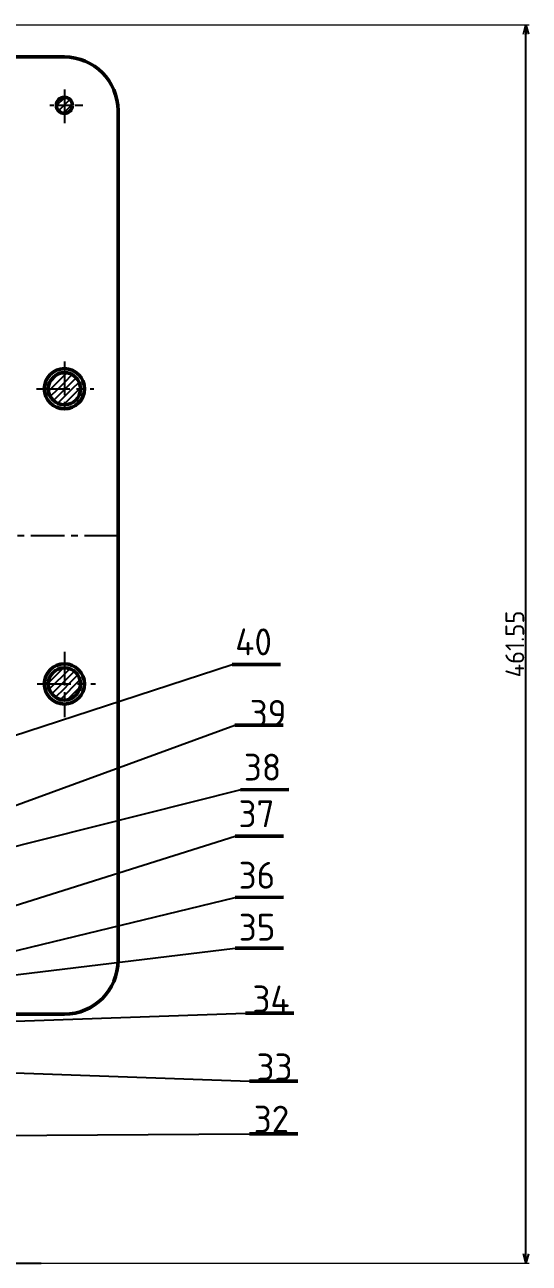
# Model space of a CAD drawing. Header units: millimetres. Extents: x -21370 to -1531, y 2 to 2748.
# Drawn here: x -3803.4 to -3615.4, y 361.8 to 823.3 of the extents above; entities that cross this region are included whole.
import ezdxf

# ---------------------------------------------------------------- set-up
doc = ezdxf.new("R2010")
doc.units = ezdxf.units.MM
doc.header["$LTSCALE"] = 10
doc.header["$MEASUREMENT"] = 0
doc.linetypes.add('CENTER', pattern=[2, 1.25, -0.25, 0.25, -0.25])
for name, color, linetype, lineweight in [('NET TAM', 80, 'CENTER', 25), ('NET ĐẬM', 7, 'Continuous', 50), ('THƯỜNG MẢNH', 110, 'Continuous', 25)]:
    doc.layers.add(name, color=color, linetype=linetype, lineweight=lineweight)
doc.styles.add('7284', font='')
doc.styles.get("Standard").update_dxf_attribs({"font": 'arial.ttf', "height": 5})
doc.styles.get('7284').set_extended_font_data('TCVN 7284')

# ---------------------------------------------------------------- blocks, each defined once
blk = doc.blocks.new('_Open30')
at = {"color": 0, "linetype": 'ByBlock', "lineweight": -2}
for p, q in [((-1, 0.27), (0, 0)), ((0, 0), (-1, -0.27)), ((0, 0), (-1, 0))]:
    blk.add_line(p, q, dxfattribs=at)

msp = doc.modelspace()

# ---------------------------------------------------------------- linework, layer by layer
at = {"layer": 'NET TAM'}
for p, q in [((-3788.609, 799.141), (-3788.609, 785.341)), ((-3794.051, 793.314), (-3792.609, 793.314)), ((-3791.609, 793.314), (-3785.725, 793.314)), ((-3784.609, 793.314), (-3781.725, 793.314)), ((-3788.609, 697.786), (-3788.609, 678.479)), ((-3799.042, 687.66), (-3777.631, 687.66)), ((-3768.609, 632.894), (-3817.67, 632.905)), ((-3788.609, 589.581), (-3788.609, 565.319)), ((-3798.736, 577.66), (-3777.078, 577.66))]:
    msp.add_line(p, q, dxfattribs=at)
at = {"layer": 'NET ĐẬM'}
for p, q in [((-3950.451, 811.314), (-3792.609, 811.314)), ((-3946.451, 811.314), (-3788.609, 811.314)), ((-3768.609, 791.314), (-3768.609, 474.475)), ((-3708.057, 584.895), (-3726.111, 584.869)), ((-3707.039, 562.324), (-3725.093, 562.298)), ((-3704.962, 538.279, 60.892), (-3723.016, 538.253, 60.892)), ((-3706.94, 520.923), (-3724.995, 520.897)), ((-3706.94, 498.133), (-3724.995, 498.107)), ((-3706.94, 479.213), (-3724.995, 479.187)), ((-3950.451, 454.594), (-3792.609, 454.594)), ((-3946.451, 454.594), (-3788.609, 454.594)), ((-3703.073, 455.012, 39.837), (-3721.127, 454.986, 39.837)), ((-3701.546, 429.664, 39.837), (-3719.6, 429.639, 39.837)), ((-3701.546, 409.955, 39.837), (-3719.6, 409.93, 39.837))]:
    msp.add_line(p, q, dxfattribs=at)
for centre, radius in [((-3788.609, 793.314), 3), ((-3788.609, 687.66), 7.5), ((-3788.609, 687.66), 6), ((-3788.609, 577.66), 7.5), ((-3788.609, 577.66), 6)]:
    msp.add_circle(centre, radius, dxfattribs=at)
for centre, start, end in [((-3788.609, 791.314), 0, 90), ((-3788.609, 474.594), 270, 0)]:
    msp.add_arc(centre, 20, start, end, dxfattribs=at)
at = {"layer": 'THƯỜNG MẢNH', "linetype": 'Continuous', "lineweight": 13}
for p, q in [((-3858.41, 823.314), (-3615.358, 823.314)), ((-3858.41, 361.766), (-3615.358, 361.766))]:
    msp.add_line(p, q, dxfattribs=at)
at = {"layer": 'THƯỜNG MẢNH', "color": 3, "linetype": 'Continuous', "lineweight": 25}
msp.add_line((-3616.608, 365.266), (-3616.608, 819.814), dxfattribs=at)
at = {"layer": 'THƯỜNG MẢNH', "linetype": 'Continuous'}
for p, q in [((-3791.39, 793.314), (-3788.609, 796.095)), ((-3788.609, 796.095), (-3788.397, 796.306)), ((-3788.609, 793.443), (-3786.553, 795.499)), ((-3791.601, 793.102), (-3791.39, 793.314)), ((-3790.794, 791.258), (-3788.738, 793.314)), ((-3789.053, 790.347), (-3788.609, 790.791)), ((-3788.738, 793.314), (-3788.609, 793.443)), ((-3788.609, 790.791), (-3785.642, 793.758)), ((-3794.258, 689.683), (-3790.633, 693.308)), ((-3793.63, 687.66), (-3788.609, 692.68)), ((-3788.609, 692.68), (-3787.699, 693.59)), ((-3788.609, 690.028), (-3785.72, 692.918)), ((-3790.978, 687.66), (-3788.609, 690.028)), ((-3788.326, 687.66), (-3784.228, 691.758)), ((-3785.675, 687.66), (-3783.161, 690.173)), ((-3783.023, 687.66), (-3782.623, 688.06)), ((-3794.54, 686.749), (-3793.63, 687.66)), ((-3793.868, 684.77), (-3790.978, 687.66)), ((-3792.708, 683.278), (-3788.609, 687.377)), ((-3791.123, 682.211), (-3788.609, 684.725)), ((-3788.609, 687.377), (-3788.326, 687.66)), ((-3788.609, 684.725), (-3785.675, 687.66)), ((-3788.609, 682.073), (-3783.023, 687.66)), ((-3785.507, 682.524), (-3783.473, 684.558)), ((-3789.01, 681.673), (-3788.609, 682.073)), ((-3794.601, 577.97), (-3788.92, 583.652)), ((-3788.609, 581.311), (-3786.605, 583.315)), ((-3788.609, 578.659), (-3784.896, 582.372)), ((-3794.265, 575.655), (-3792.26, 577.66)), ((-3793.322, 573.946), (-3789.609, 577.66)), ((-3792.26, 577.66), (-3788.609, 581.311)), ((-3789.609, 577.66), (-3788.609, 578.659)), ((-3788.609, 576.007), (-3786.957, 577.66)), ((-3788.609, 573.356), (-3784.305, 577.66)), ((-3786.957, 577.66), (-3783.622, 580.995)), ((-3784.305, 577.66), (-3782.801, 579.164)), ((-3791.945, 572.672), (-3788.609, 576.007)), ((-3790.114, 571.851), (-3788.609, 573.356)), ((-3787.562, 571.752), (-3782.702, 576.612))]:
    msp.add_line(p, q, dxfattribs=at)
at = {"layer": 'THƯỜNG MẢNH'}
for p, q in [((-3985.554, 500.463), (-3726.11, 584.869)), ((-3981.364, 468.415), (-3725.092, 562.298)), ((-3990.638, 470.764, -471.74), (-3722.706, 538.334, 60.962)), ((-3964.714, 445.406), (-3724.988, 520.897)), ((-3971.258, 438.2), (-3724.994, 498.107)), ((-3994.731, 446.303), (-3724.994, 479.187)), ((-3995.815, 445.364, 10.028), (-3721.126, 454.986, 39.837)), ((-4006.645, 439.738, 39.837), (-3719.599, 429.639, 39.837)), ((-4022.064, 408.086, 39.837), (-3719.599, 409.93, 39.837)), ((-4000.951, 361.766), (-3797.232, 361.766))]:
    msp.add_line(p, q, dxfattribs=at)

# ---------------------------------------------------------------- block references
at = {"layer": 'THƯỜNG MẢNH', "color": 3, "lineweight": 25, "xscale": 3.5, "yscale": 3.5, "zscale": 3.5}
for p, rotation in [((-3616.608, 823.314), 90), ((-3616.608, 361.766), 270)]:
    msp.add_blockref('_Open30', p, dxfattribs=dict(at, rotation=rotation))

# ---------------------------------------------------------------- texts
at = {"layer": 'NET ĐẬM', "style": '7284'}
for s, p in [('40', (-3724.948, 588.331)), ('39', (-3719.541, 561.685, 60.892)), ('38', (-3721.727, 541.634, 60.892)), ('37', (-3723.706, 524.278)), ('36', (-3723.663, 501.349)), ('35', (-3723.637, 481.98)), ('34', (-3718.534, 455.244, 79.674)), ('33', (-3717.006, 429.897, 79.674)), ('32', (-3718.048, 410.471, 79.674))]:
    msp.add_text(s, height=10, dxfattribs=at).set_placement(p)
at = {"layer": 'THƯỜNG MẢNH', "insert": (-3620.733, 592.54), "char_height": 5, "attachment_point": 5, "rotation": 90}
msp.add_mtext('{\\fTCVN 7284|b0|i0|c0|p34;\\H1.4x;461.55}', dxfattribs=at)

doc.saveas('drawing.dxf')
